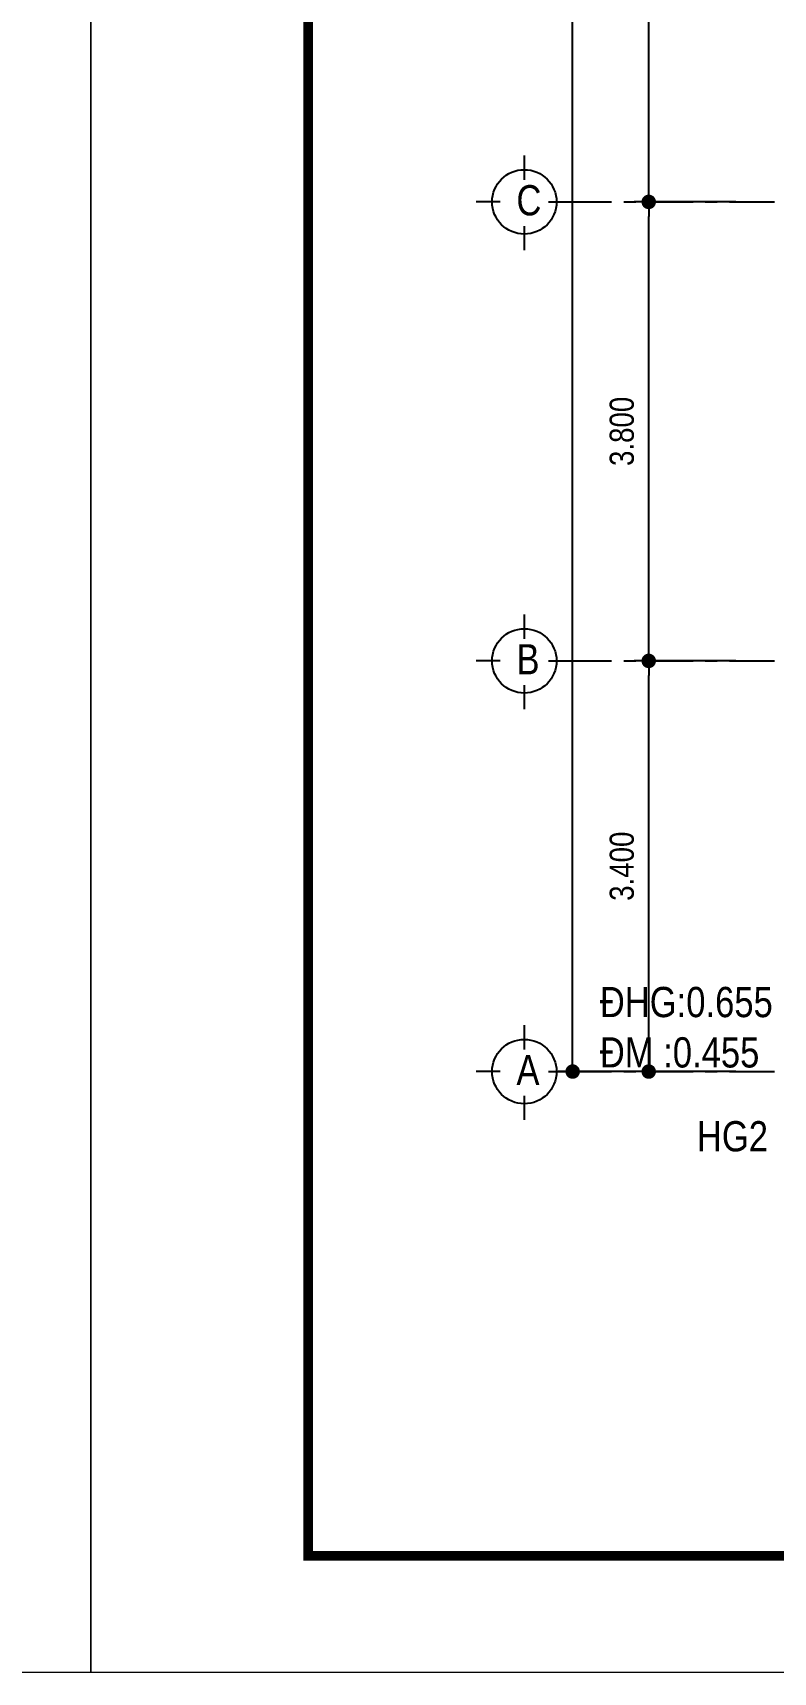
# Model space of a CAD drawing. Header units: millimetres. Extents: x -341 to 79, y 65 to 137.
# Drawn here: x -257.7 to -251.56, y 64.62 to 78.2 of the extents above; entities that cross this region are included whole.
import ezdxf

# ---------------------------------------------------------------- set-up
doc = ezdxf.new("R2010")
doc.units = ezdxf.units.MM
doc.header["$LTSCALE"] = 0.3
doc.header["$MEASUREMENT"] = 0
doc.linetypes.add('CENTER', pattern=[2, 1.25, -0.25, 0.25, -0.25])
doc.layers.get('0').update_dxf_attribs({"linetype": 'CONTINUOUS', "lineweight": 13})
doc.layers.get('DEFPOINTS').update_dxf_attribs({"linetype": 'CONTINUOUS', "lineweight": 13})
for name, color, linetype in [('CHU', 3, 'CONTINUOUS'), ('HATCH', 8, 'CONTINUOUS'), ('LAYER 1', 1, 'CONTINUOUS'), ('LAYER1', 1, 'CONTINUOUS'), ('LAYER7', 7, 'CONTINUOUS')]:
    doc.layers.add(name, color=color, linetype=linetype)
doc.styles.add('HELVE-KT', font='VHELVCN.TTF')
doc.dimstyles.new('1-100', dxfattribs={"dimtxt": 0.2, "dimasz": 0.12, "dimexe": 0.12, "dimexo": 0.2, "dimgap": 0.12, "dimtad": 1, "dimdec": 3, "dimzin": 4, "dimdsep": 46, "dimtxsty": 'HELVE-KT', "dimblk1": 'DOT', "dimblk2": 'DOT', "dimsah": 1, "dimcen": -0.18, "dimadec": 3, "dimazin": 0, "dimtfac": 1, "dimtdec": 3, "dimtmove": 2, "dimatfit": 3, "dimldrblk": 'DOT', "dimfxl": 0, "dimtolj": 1, "dimtzin": 4, "dimarcsym": 0})

# ---------------------------------------------------------------- blocks, each defined once
blk = doc.blocks.new('_DOT')
at = {"color": 0, "linetype": 'ByBlock'}
blk.add_line((-0.5, 0), (-1, 0), dxfattribs=at)
at = {"color": 0, "linetype": 'ByBlock', "const_width": 0.5}
blk.add_lwpolyline([(-0.25, 0, 1), (0.25, 0, 1)], format="xyb", close=True, dxfattribs=at)
blk = doc.blocks.new('*D88')
at = {"layer": 'DEFPOINTS', "color": 0, "lineweight": -2, "ltscale": 5}
for p in [(-252.595, 72.996), (-251.674, 72.996), (-251.674, 69.596)]:
    blk.add_point(p, dxfattribs=at)
at = {"layer": 'LAYER 1', "color": 0, "lineweight": -2, "ltscale": 5}
for p, q in [((-251.874, 72.996), (-252.715, 72.996)), ((-252.595, 69.716), (-252.595, 72.876)), ((-251.874, 69.596), (-252.715, 69.596))]:
    blk.add_line(p, q, dxfattribs=at)
at = {"layer": 'LAYER 1', "color": 0, "lineweight": -2, "ltscale": 5, "xscale": 0.12, "yscale": 0.12, "zscale": 0.12}
for p, rotation in [((-252.595, 72.996), 90), ((-252.595, 69.596), 270)]:
    blk.add_blockref('_DOT', p, dxfattribs=dict(at, rotation=rotation))
at = {"layer": 'LAYER 1', "color": 0, "ltscale": 5, "insert": (-252.817, 71.296), "char_height": 0.2, "attachment_point": 5, "rotation": 90, "style": 'HELVE-KT'}
blk.add_mtext('\\A1;3.400', dxfattribs=at)
blk = doc.blocks.new('*D89')
at = {"layer": 'DEFPOINTS', "color": 0, "lineweight": -2, "ltscale": 5}
for p in [(-252.595, 76.796), (-251.674, 76.796), (-251.674, 72.996)]:
    blk.add_point(p, dxfattribs=at)
at = {"layer": 'LAYER 1', "color": 0, "lineweight": -2, "ltscale": 5}
for p, q in [((-251.874, 76.796), (-252.715, 76.796)), ((-252.595, 73.116), (-252.595, 76.676)), ((-251.874, 72.996), (-252.715, 72.996))]:
    blk.add_line(p, q, dxfattribs=at)
at = {"layer": 'LAYER 1', "color": 0, "lineweight": -2, "ltscale": 5, "xscale": 0.12, "yscale": 0.12, "zscale": 0.12}
for p, rotation in [((-252.595, 76.796), 90), ((-252.595, 72.996), 270)]:
    blk.add_blockref('_DOT', p, dxfattribs=dict(at, rotation=rotation))
at = {"layer": 'LAYER 1', "color": 0, "ltscale": 5, "insert": (-252.817, 74.896), "char_height": 0.2, "attachment_point": 5, "rotation": 90, "style": 'HELVE-KT'}
blk.add_mtext('\\A1;3.800', dxfattribs=at)
blk = doc.blocks.new('*D90')
at = {"layer": 'DEFPOINTS', "color": 0, "lineweight": -2, "ltscale": 5}
for p in [(-252.595, 80.596), (-251.674, 80.596), (-251.674, 76.796)]:
    blk.add_point(p, dxfattribs=at)
at = {"layer": 'LAYER 1', "color": 0, "lineweight": -2, "ltscale": 5}
for p, q in [((-251.874, 80.596), (-252.715, 80.596)), ((-252.595, 76.916), (-252.595, 80.476)), ((-251.874, 76.796), (-252.715, 76.796))]:
    blk.add_line(p, q, dxfattribs=at)
at = {"layer": 'LAYER 1', "color": 0, "lineweight": -2, "ltscale": 5, "xscale": 0.12, "yscale": 0.12, "zscale": 0.12}
for p, rotation in [((-252.595, 80.596), 90), ((-252.595, 76.796), 270)]:
    blk.add_blockref('_DOT', p, dxfattribs=dict(at, rotation=rotation))
at = {"layer": 'LAYER 1', "color": 0, "ltscale": 5, "insert": (-252.817, 78.696), "char_height": 0.2, "attachment_point": 5, "rotation": 90, "style": 'HELVE-KT'}
blk.add_mtext('\\A1;3.800', dxfattribs=at)
blk = doc.blocks.new('*D94')
at = {"layer": 'DEFPOINTS', "color": 0, "lineweight": -2, "ltscale": 5}
for p in [(-253.225, 92.096), (-252.255, 92.096), (-252.255, 69.596)]:
    blk.add_point(p, dxfattribs=at)
at = {"layer": 'LAYER 1', "color": 0, "lineweight": -2, "ltscale": 5}
for p, q in [((-252.455, 92.096), (-253.345, 92.096)), ((-253.225, 69.716), (-253.225, 91.976)), ((-252.455, 69.596), (-253.345, 69.596))]:
    blk.add_line(p, q, dxfattribs=at)
at = {"layer": 'LAYER 1', "color": 0, "lineweight": -2, "ltscale": 5, "xscale": 0.12, "yscale": 0.12, "zscale": 0.12}
for p, rotation in [((-253.225, 92.096), 90), ((-253.225, 69.596), 270)]:
    blk.add_blockref('_DOT', p, dxfattribs=dict(at, rotation=rotation))
at = {"layer": 'LAYER 1', "color": 0, "ltscale": 5, "insert": (-253.447, 81.257), "char_height": 0.2, "attachment_point": 5, "rotation": 90, "style": 'HELVE-KT'}
blk.add_mtext('\\A1;22.500', dxfattribs=at)

msp = doc.modelspace()

# ---------------------------------------------------------------- linework, layer by layer
at = {"layer": 'CHU'}
for points in [[(-253.6252, 77.1792), (-253.6252, 76.9792)], [(-253.8252, 76.7959), (-254.0252, 76.7959)], [(-253.4252, 76.7959), (-253.2252, 76.7959)], [(-253.6252, 76.5959), (-253.6252, 76.3959)], [(-253.6252, 73.3792), (-253.6252, 73.1792)], [(-253.8252, 72.9959), (-254.0252, 72.9959)], [(-253.4252, 72.9959), (-253.2252, 72.9959)], [(-253.6252, 72.7959), (-253.6252, 72.5959)], [(-253.6252, 69.9792), (-253.6252, 69.7792)], [(-253.8252, 69.5959), (-254.0252, 69.5959)], [(-253.4252, 69.5959), (-253.2252, 69.5959)], [(-253.6252, 69.3959), (-253.6252, 69.1959)]]:
    msp.add_lwpolyline(points, dxfattribs=at)
for centre in [(-253.6252, 76.7959), (-253.6252, 72.9959), (-253.6252, 69.5959)]:
    msp.add_circle(centre, 0.2667, dxfattribs=at)
at = {"layer": 'DEFPOINTS', "linetype": 'Continuous', "ltscale": 0.08}
for points in [[(-299.2157, 64.6235), (-257.2157, 64.6235), (-257.2157, 94.3235), (-299.2157, 94.3235)], [(-257.2157, 64.6235), (-215.2157, 64.6235), (-215.2157, 94.3235), (-257.2157, 94.3235)]]:
    msp.add_lwpolyline(points, close=True, dxfattribs=at)
at = {"layer": 'HATCH', "linetype": 'CENTER'}
for points in [[(-253.2774, 76.7959), (-240.6697, 76.7959)], [(-253.2774, 72.9959), (-240.6697, 72.9959)], [(-253.2774, 69.5959), (-240.6697, 69.5959)]]:
    msp.add_lwpolyline(points, dxfattribs=at)
at = {"layer": 'LAYER7', "linetype": 'Continuous', "const_width": 0.08}
msp.add_lwpolyline([(-216.2157, 93.3609), (-255.4157, 93.3609), (-255.4157, 65.586), (-216.2157, 65.586)], close=True, dxfattribs=at)

# ---------------------------------------------------------------- texts
at = {"layer": 'LAYER1', "linetype": 'Continuous', "ltscale": 0.05, "char_height": 0.25, "attachment_point": 1, "style": 'HELVE-KT'}
for s, insert, width in [('C', (-253.6904, 76.9344), 13.097333), ('B', (-253.6904, 73.1344), 13.097333), ('{\\C3;ÑHG:0.655\\PÑM :0.455}', (-253, 70.2967, 0.4582), 6.2709), ('A', (-253.6904, 69.7344), 13.097333), ('{\\C6;HG2}', (-252.1961, 69.1855, 0.4582), 6.2709)]:
    msp.add_mtext(s, dxfattribs=dict(at, insert=insert, width=width))

# ---------------------------------------------------------------- dimensions: what is measured, and where the dimension line sits
at = {"layer": 'LAYER 1', "ltscale": 5}
dim = msp.add_linear_dim(base=(-253.2252, 92.0959), p1=(-252.2553, 69.5959), p2=(-252.2553, 92.0959), angle=90, dimstyle='1-100', dxfattribs=at)
dim.commit()
dim.dimension.update_dxf_attribs({"geometry": '*D94', "text_midpoint": (-253.4474, 81.2569), "dimtype": 160})
for base, p1, p2, picture, middle in [((-252.5951, 80.5959), (-251.6741, 76.7959), (-251.6741, 80.5959), '*D90', (-252.8172, 78.6959)), ((-252.5951, 76.7959), (-251.6741, 72.9959), (-251.6741, 76.7959), '*D89', (-252.8172, 74.8959)), ((-252.5951, 72.9959), (-251.6741, 69.5959), (-251.6741, 72.9959), '*D88', (-252.8172, 71.2959))]:
    dim = msp.add_linear_dim(base=base, p1=p1, p2=p2, angle=90, dimstyle='1-100', dxfattribs=at)
    dim.commit()
    dim.dimension.update_dxf_attribs({"geometry": picture, "text_midpoint": middle})

doc.saveas('drawing.dxf')
